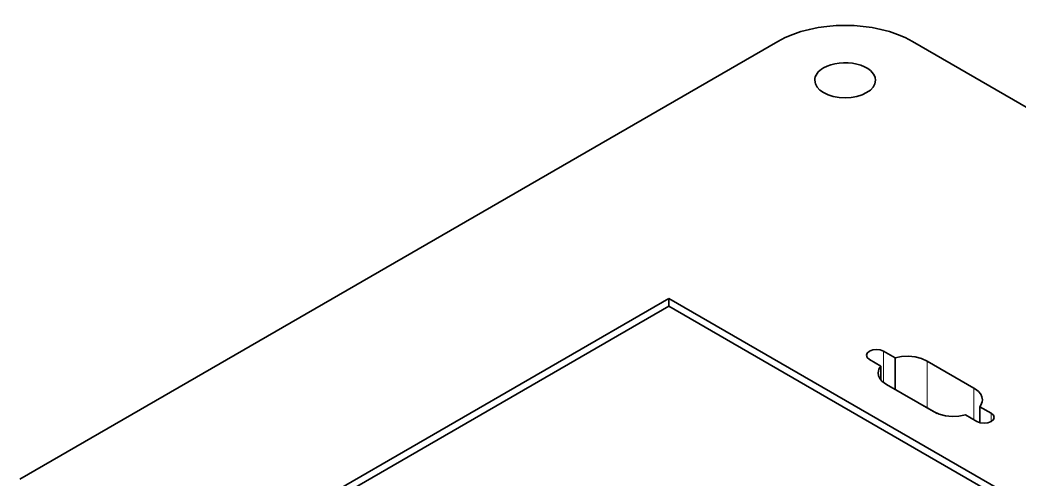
# Model space of a CAD drawing. Extents: x 46 to 852, y -144 to 729.
# Drawn here: x 590.7 to 643.3, y 622.9 to 647.1 of the extents above; entities that cross this region are included whole.
import ezdxf

# ---------------------------------------------------------------- set-up
doc = ezdxf.new("R2010")
doc.units = 0

msp = doc.modelspace()

# ---------------------------------------------------------------- linework, layer by layer
at = {"color": 7, "lineweight": 35}
for p, q in [((630.569, 645.94), (590.702, 622.923)), ((684.139, 619.094), (637.64, 645.94)), ((624.835, 632.419), (605.662, 621.349)), ((660.731, 611.695), (624.835, 632.419)), ((624.835, 632.011), (605.662, 620.941)), ((660.377, 611.491), (624.835, 632.011))]:
    msp.add_line(p, q, dxfattribs=at)
at = {"color": 7, "lineweight": 35, "ltscale": 0.010207}
msp.add_line((624.835, 632.419), (624.835, 632.011), dxfattribs=at)
at = {"color": 7, "lineweight": 35, "ltscale": 0.017328}
for p, q in [((636.728, 629.299), (636.128, 629.646)), ((635.379, 629.214), (635.979, 628.867))]:
    msp.add_line(p, q, dxfattribs=at)
at = {"color": 7, "lineweight": 13, "ltscale": 0.041248}
msp.add_line((636.128, 629.646), (636.128, 627.996), dxfattribs=at)
at = {"color": 7, "lineweight": 35, "ltscale": 0.041631}
msp.add_line((636.728, 629.299), (636.728, 627.634), dxfattribs=at)
at = {"color": 7, "lineweight": 35, "ltscale": 0.071083}
for p, q in [((640.881, 627.703), (638.418, 629.124)), ((636.283, 627.891), (638.745, 626.47))]:
    msp.add_line(p, q, dxfattribs=at)
at = {"color": 7, "lineweight": 13, "ltscale": 0.061238}
msp.add_line((638.418, 629.124), (638.418, 626.675), dxfattribs=at)
at = {"color": 7, "lineweight": 35, "ltscale": 0.01812}
msp.add_line((635.979, 628.867), (635.979, 628.143), dxfattribs=at)
at = {"color": 7, "lineweight": 13, "ltscale": 0.041632}
msp.add_line((640.881, 627.703), (640.881, 626.038), dxfattribs=at)
at = {"color": 7, "lineweight": 35, "ltscale": 0.014938}
msp.add_line((638.936, 626.376), (638.418, 626.675), dxfattribs=at)
at = {"color": 7, "lineweight": 35, "ltscale": 0.017334}
msp.add_line((641.784, 626.38), (641.184, 626.727), dxfattribs=at)
at = {"color": 7, "lineweight": 35, "ltscale": 0.020975}
msp.add_line((641.184, 626.727), (641.184, 625.888), dxfattribs=at)
at = {"color": 7, "lineweight": 35, "ltscale": 0.017335}
msp.add_line((640.436, 626.295), (641.036, 625.948), dxfattribs=at)
at = {"color": 7, "lineweight": 13, "ltscale": 0.010802}
msp.add_line((641.784, 626.38), (641.784, 625.948), dxfattribs=at)
at = {"color": 7, "lineweight": 35}
for points in [[(635.379, 629.646), (635.263, 629.545), (635.224, 629.43)], [(636.128, 629.646), (635.952, 629.713), (635.753, 629.735), (635.554, 629.713), (635.379, 629.646)], [(635.224, 629.43), (635.263, 629.315), (635.379, 629.214)], [(638.418, 629.124), (638.12, 629.258), (637.786, 629.342), (637.432, 629.377), (637.073, 629.362), (636.728, 629.299)], [(635.844, 628.504), (635.865, 628.357), (635.93, 628.213), (636.038, 628.076), (636.148, 627.98), (636.283, 627.891)], [(641.32, 627.09), (641.298, 627.237), (641.233, 627.381), (641.125, 627.518), (641.015, 627.614), (640.881, 627.703)], [(638.745, 626.47), (639.043, 626.336), (639.377, 626.252), (639.732, 626.217), (640.09, 626.232), (640.436, 626.295)], [(641.036, 625.948), (641.211, 625.881), (641.41, 625.858), (641.609, 625.881), (641.784, 625.948)], [(641.939, 626.164), (641.901, 626.279), (641.784, 626.38)], [(641.784, 625.948), (641.901, 626.049), (641.939, 626.164)]]:
    msp.add_lwpolyline(points, dxfattribs=at)
for centre, radius, start, end in [((636.43, 628.49), 0.587, 140.0509, 178.598), ((640.733, 627.104), 0.588, 320.0514, 358.5986), ((637.624, 625.29), 1.596, 60.1529, 67.7758)]:
    msp.add_arc(centre, radius, start, end, dxfattribs=at)
for major_axis, start_param, end_param in [((5, 0), 0.785398, 2.356194), ((1.6, 0), 0, 2.356194), ((1.6, 0), 2.356194, 3.141593), ((1.6, 0), 3.141593, 6.283185)]:
    msp.add_ellipse((634.104, 643.899), major_axis=major_axis, ratio=0.57735, start_param=start_param, end_param=end_param, dxfattribs=at)

doc.saveas('drawing.dxf')
